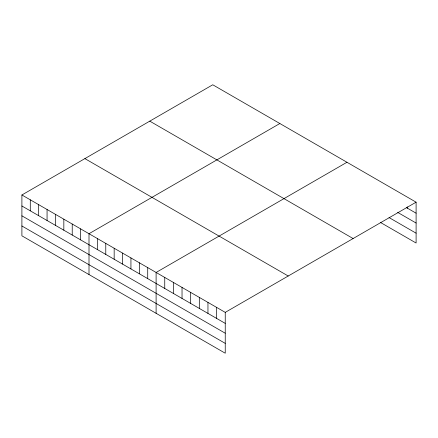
<?xml version="1.0" encoding="UTF-8"?>
<svg xmlns="http://www.w3.org/2000/svg" width="438" height="438" viewBox="0 0 438 438"><rect width="100%" height="100%" fill="white"/><g stroke="black" fill="none" stroke-linecap="round" stroke-linejoin="round"><path stroke-width="0.66" d="M225.241 333.225L225.241 312.371L21.9 194.976L21.9 235.819L225.241 353.22L225.241 333.225L21.9 215.83M380.381 222.405L416.1 243.024L416.1 202.181L212.758 84.78L21.9 194.976M279.86 123.521L89.002 233.717L89.002 274.56M346.962 162.263L156.103 272.458L156.103 313.301M225.241 312.371L416.1 202.181M406.305 207.535L416.1 213.191M397.666 212.392L416.1 223.035M389.021 217.549L416.1 233.18M149.774 121.145L353.116 238.546M84.884 158.611L288.226 276.011M21.9 205.986L225.241 323.381M21.9 225.975L225.241 343.37M407.46 206.906L407.46 208.203M216.602 307.383L216.602 318.393M207.957 302.395L207.957 313.405M199.317 297.402L199.317 308.412M190.672 292.414L190.672 303.425M182.033 287.427L182.033 298.437M173.388 282.433L173.388 293.444M164.748 277.446L164.748 288.456M147.715 267.613L147.715 278.623M139.328 262.773L139.328 273.783M130.94 257.927L130.94 268.937M122.552 253.087L122.552 264.098M114.165 248.242L114.165 259.252M105.777 243.402L105.777 254.412M97.389 238.557L97.389 249.567M80.614 228.871L80.614 239.882M72.226 224.032L72.226 235.042M63.838 219.186L63.838 230.196M55.451 214.346L55.451 225.356M47.063 209.501L47.063 220.511M38.675 204.661L38.675 215.671M30.288 199.816L30.288 210.826"/></g></svg>
